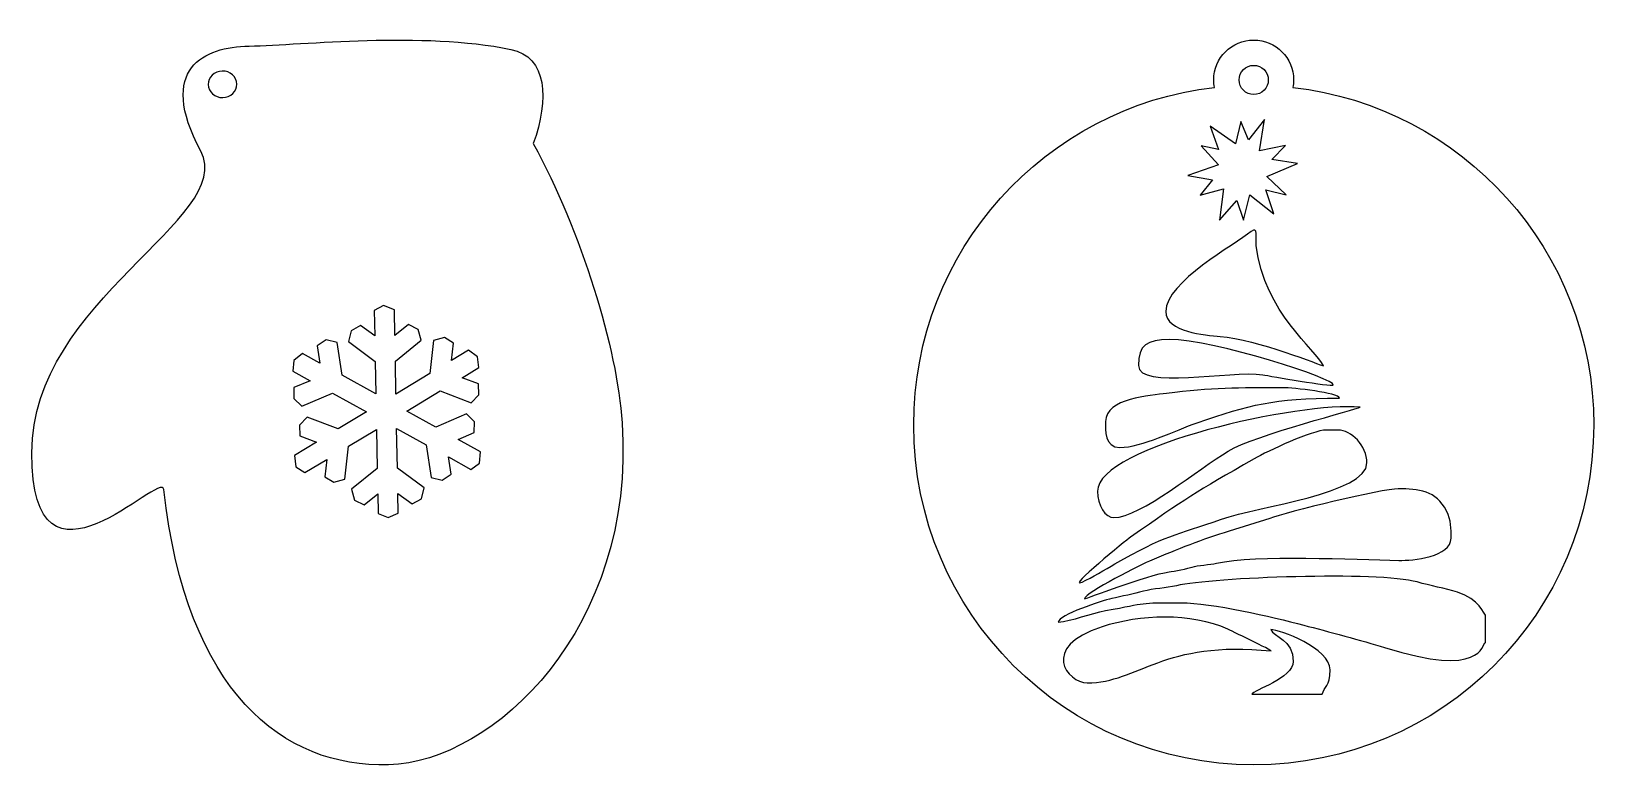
# Model space of a CAD drawing. Header units: centimetres. Extents: x -1 to 124, y -94 to 8.
# Drawn here: x 102.08 to 123.63, y -17.62 to -7.46 of the extents above; entities that cross this region are included whole.
import ezdxf

# ---------------------------------------------------------------- set-up
doc = ezdxf.new("R2010")
doc.units = ezdxf.units.CM
doc.header["$MEASUREMENT"] = 0
doc.layers.add('layer 1', color=7, linetype='Continuous')

msp = doc.modelspace()

# ---------------------------------------------------------------- linework, layer by layer
at = {"layer": 'layer 1', "color": 250}
for points, knots in [([(107.00771, -17.57862), (108.46165, -17.53795), (110.41749, -15.68521), (110.22898, -12.85891), (110.22898, -12.85891), (110.16069, -11.83501), (109.66895, -10.21704), (109.00194, -9.00926), (109.00194, -9.00926), (109.22637, -8.39814), (109.19329, -7.80949), (108.69434, -7.70808), (108.69434, -7.70808), (107.46553, -7.45824), (105.83991, -7.64761), (105.08343, -7.66247), (105.08343, -7.66247), (104.4668, -7.67457), (103.80926, -7.96519), (104.41744, -9.11332), (104.41744, -9.11332), (104.91111, -10.04531), (102.09284, -11.15498), (102.08665, -13.27306), (102.08665, -13.27306), (102.08018, -15.49397), (103.87735, -13.48987), (103.90948, -13.78128), (103.90948, -13.78128), (104.21838, -16.58105), (105.55376, -17.61926), (107.00771, -17.57862)], [0, 0, 0, 0, 0.11111111, 0.11111111, 0.11111111, 0.11111111, 0.22222222, 0.22222222, 0.22222222, 0.22222222, 0.33333333, 0.33333333, 0.33333333, 0.33333333, 0.44444444, 0.44444444, 0.44444444, 0.44444444, 0.55555556, 0.55555556, 0.55555556, 0.55555556, 0.66666667, 0.66666667, 0.66666667, 0.66666667, 0.77777778, 0.77777778, 0.77777778, 0.77777778, 1, 1, 1, 1]), ([(119.47953, -8.23297), (119.48576, -8.1998), (119.48905, -8.16561), (119.48905, -8.13063), (119.48905, -8.13063), (119.48905, -7.8264), (119.24242, -7.57977), (118.93819, -7.57977), (118.93819, -7.57977), (118.63396, -7.57977), (118.38733, -7.8264), (118.38733, -8.13063), (118.38733, -8.13063), (118.38733, -8.16561), (118.39062, -8.1998), (118.39685, -8.23297), (118.39685, -8.23297), (116.06221, -8.5014), (114.24915, -10.48416), (114.24915, -12.89073), (114.24915, -12.89073), (114.24915, -15.48041), (116.3485, -17.57977), (118.93819, -17.57977), (118.93819, -17.57977), (121.52788, -17.57977), (123.62724, -15.48041), (123.62724, -12.89073), (123.62724, -12.89073), (123.62724, -10.48416), (121.81417, -8.5014), (119.47953, -8.23297)], [0, 0, 0, 0, 0.11111111, 0.11111111, 0.11111111, 0.11111111, 0.22222222, 0.22222222, 0.22222222, 0.22222222, 0.33333333, 0.33333333, 0.33333333, 0.33333333, 0.44444444, 0.44444444, 0.44444444, 0.44444444, 0.55555556, 0.55555556, 0.55555556, 0.55555556, 0.66666667, 0.66666667, 0.66666667, 0.66666667, 0.77777778, 0.77777778, 0.77777778, 0.77777778, 1, 1, 1, 1]), ([(118.93819, -8.33214), (119.04948, -8.33214), (119.13969, -8.24192), (119.13969, -8.13063), (119.13969, -8.13063), (119.13969, -8.01935), (119.04948, -7.92913), (118.93819, -7.92913), (118.93819, -7.92913), (118.8269, -7.92913), (118.73669, -8.01935), (118.73669, -8.13063), (118.73669, -8.13063), (118.73669, -8.24192), (118.8269, -8.33214), (118.93819, -8.33214)], [0, 0, 0, 0, 0.2, 0.2, 0.2, 0.2, 0.4, 0.4, 0.4, 0.4, 0.6, 0.6, 0.6, 0.6, 1, 1, 1, 1]), ([(104.9139, -8.1865), (104.91587, -8.28751), (104.82952, -8.37109), (104.72105, -8.37323), (104.72105, -8.37323), (104.61254, -8.37535), (104.52298, -8.2952), (104.52097, -8.19422), (104.52097, -8.19422), (104.51902, -8.0932), (104.60536, -8.0096), (104.71385, -8.00749), (104.71385, -8.00749), (104.82236, -8.00536), (104.91189, -8.08551), (104.9139, -8.1865)], [0, 0, 0, 0, 0.2, 0.2, 0.2, 0.2, 0.4, 0.4, 0.4, 0.4, 0.6, 0.6, 0.6, 0.6, 1, 1, 1, 1]), ([(118.37058, -9.50713), (118.37058, -9.50713), (118.02842, -9.44984), (118.02842, -9.44984), (118.02842, -9.44984), (118.02842, -9.44984), (118.45278, -9.30057), (118.45278, -9.30057), (118.45278, -9.30057), (118.45278, -9.30057), (118.21263, -9.0403), (118.21263, -9.0403), (118.21263, -9.0403), (118.21263, -9.0403), (118.45454, -9.08823), (118.45454, -9.08823), (118.45454, -9.08823), (118.45454, -9.08823), (118.33625, -8.76569), (118.33625, -8.76569), (118.33625, -8.76569), (118.33625, -8.76569), (118.68618, -9.01378), (118.68618, -9.01378), (118.68618, -9.01378), (118.68618, -9.01378), (118.76202, -8.7039), (118.76202, -8.7039), (118.76202, -8.7039), (118.76202, -8.7039), (118.86503, -8.95791), (118.86503, -8.95791), (118.86503, -8.95791), (118.86503, -8.95791), (119.08478, -8.67644), (119.08478, -8.67644), (119.08478, -8.67644), (119.08478, -8.67644), (119.01873, -9.10764), (119.01873, -9.10764), (119.01873, -9.10764), (119.01873, -9.10764), (119.37635, -9.03648), (119.37635, -9.03648), (119.37635, -9.03648), (119.37635, -9.03648), (119.18834, -9.22627), (119.18834, -9.22627), (119.18834, -9.22627), (119.18834, -9.22627), (119.54028, -9.28437), (119.54028, -9.28437), (119.54028, -9.28437), (119.54028, -9.28437), (119.11792, -9.4607), (119.11792, -9.4607), (119.11792, -9.4607), (119.11792, -9.4607), (119.38508, -9.71432), (119.38508, -9.71432), (119.38508, -9.71432), (119.38508, -9.71432), (119.10635, -9.6481), (119.10635, -9.6481), (119.10635, -9.6481), (119.10635, -9.6481), (119.21727, -9.97643), (119.21727, -9.97643), (119.21727, -9.97643), (119.21727, -9.97643), (118.88563, -9.71309), (118.88563, -9.71309), (118.88563, -9.71309), (118.88563, -9.71309), (118.79776, -10.06679), (118.79776, -10.06679), (118.79776, -10.06679), (118.79776, -10.06679), (118.70312, -9.79531), (118.70312, -9.79531), (118.70312, -9.79531), (118.70312, -9.79531), (118.46672, -10.06322), (118.46672, -10.06322), (118.46672, -10.06322), (118.46672, -10.06322), (118.52166, -9.63071), (118.52166, -9.63071), (118.52166, -9.63071), (118.52166, -9.63071), (118.19942, -9.71969), (118.19942, -9.71969), (118.19942, -9.71969), (118.19942, -9.71969), (118.37058, -9.50713), (118.37058, -9.50713)], [0, 0, 0, 0, 0.04, 0.04, 0.04, 0.04, 0.08, 0.08, 0.08, 0.08, 0.12, 0.12, 0.12, 0.12, 0.16, 0.16, 0.16, 0.16, 0.2, 0.2, 0.2, 0.2, 0.24, 0.24, 0.24, 0.24, 0.28, 0.28, 0.28, 0.28, 0.32, 0.32, 0.32, 0.32, 0.36, 0.36, 0.36, 0.36, 0.4, 0.4, 0.4, 0.4, 0.44, 0.44, 0.44, 0.44, 0.48, 0.48, 0.48, 0.48, 0.52, 0.52, 0.52, 0.52, 0.56, 0.56, 0.56, 0.56, 0.6, 0.6, 0.6, 0.6, 0.64, 0.64, 0.64, 0.64, 0.68, 0.68, 0.68, 0.68, 0.72, 0.72, 0.72, 0.72, 0.76, 0.76, 0.76, 0.76, 0.8, 0.8, 0.8, 0.8, 0.84, 0.84, 0.84, 0.84, 0.88, 0.88, 0.88, 0.88, 0.92, 0.92, 0.92, 0.92, 1, 1, 1, 1]), ([(117.72506, -11.32643), (117.72506, -10.91506), (118.68528, -10.40146), (118.90082, -10.22246), (118.90082, -10.22246), (119.00792, -10.13351), (118.9598, -10.31733), (118.97241, -10.41584), (118.97241, -10.41584), (119.09178, -11.34795), (119.79296, -11.84761), (119.90198, -12.07475), (119.90198, -12.07475), (119.87916, -12.07475), (118.9778, -11.70634), (118.47467, -11.66862), (118.47467, -11.66862), (118.26948, -11.65323), (117.72506, -11.6087), (117.72506, -11.32643)], [0, 0, 0, 0, 0.16666667, 0.16666667, 0.16666667, 0.16666667, 0.33333333, 0.33333333, 0.33333333, 0.33333333, 0.5, 0.5, 0.5, 0.5, 0.66666667, 0.66666667, 0.66666667, 0.66666667, 1, 1, 1, 1]), ([(105.8531, -13.54751), (105.8531, -13.54751), (105.72992, -13.46842), (105.72992, -13.46842), (105.72992, -13.46842), (105.72992, -13.46842), (105.70933, -13.30941), (105.70933, -13.30941), (105.70933, -13.30941), (105.70933, -13.30941), (106.01177, -13.1268), (106.01177, -13.1268), (106.01177, -13.1268), (106.01177, -13.1268), (105.78594, -13.04001), (105.78594, -13.04001), (105.78594, -13.04001), (105.78594, -13.04001), (105.77803, -12.89206), (105.77803, -12.89206), (105.77803, -12.89206), (105.77803, -12.89206), (105.88572, -12.78038), (105.88572, -12.78038), (105.88572, -12.78038), (105.88572, -12.78038), (106.31323, -12.94466), (106.31323, -12.94466), (106.31323, -12.94466), (106.31323, -12.94466), (106.70392, -12.70885), (106.70392, -12.70885), (106.70392, -12.70885), (106.70392, -12.70885), (106.23336, -12.4494), (106.23336, -12.4494), (106.23336, -12.4494), (106.23336, -12.4494), (105.8133, -12.63004), (105.8133, -12.63004), (105.8133, -12.63004), (105.8133, -12.63004), (105.70131, -12.52267), (105.70131, -12.52267), (105.70131, -12.52267), (105.70131, -12.52267), (105.70341, -12.37453), (105.70341, -12.37453), (105.70341, -12.37453), (105.70341, -12.37453), (105.9249, -12.27927), (105.9249, -12.27927), (105.9249, -12.27927), (105.9249, -12.27927), (105.68649, -12.1478), (105.68649, -12.1478), (105.68649, -12.1478), (105.68649, -12.1478), (105.70188, -12.00094), (105.70188, -12.00094), (105.70188, -12.00094), (105.70188, -12.00094), (105.82081, -11.90423), (105.82081, -11.90423), (105.82081, -11.90423), (105.82081, -11.90423), (106.06019, -12.03624), (106.06019, -12.03624), (106.06019, -12.03624), (106.06019, -12.03624), (106.02229, -11.79636), (106.02229, -11.79636), (106.02229, -11.79636), (106.02229, -11.79636), (106.14648, -11.71554), (106.14648, -11.71554), (106.14648, -11.71554), (106.14648, -11.71554), (106.29702, -11.75295), (106.29702, -11.75295), (106.29702, -11.75295), (106.29702, -11.75295), (106.3685, -12.20532), (106.3685, -12.20532), (106.3685, -12.20532), (106.3685, -12.20532), (106.83178, -12.46175), (106.83178, -12.46175), (106.83178, -12.46175), (106.83178, -12.46175), (106.82299, -12.01386), (106.82299, -12.01386), (106.82299, -12.01386), (106.82299, -12.01386), (106.45575, -11.74018), (106.45575, -11.74018), (106.45575, -11.74018), (106.45575, -11.74018), (106.49272, -11.58953), (106.49272, -11.58953), (106.49272, -11.58953), (106.49272, -11.58953), (106.62207, -11.51727), (106.62207, -11.51727), (106.62207, -11.51727), (106.62207, -11.51727), (106.81607, -11.66203), (106.81607, -11.66203), (106.81607, -11.66203), (106.81607, -11.66203), (106.80913, -11.30868), (106.80913, -11.30868), (106.80913, -11.30868), (106.80913, -11.30868), (106.93922, -11.24155), (106.93922, -11.24155), (106.93922, -11.24155), (106.93922, -11.24155), (107.08721, -11.3032), (107.08721, -11.3032), (107.08721, -11.3032), (107.08721, -11.3032), (107.09415, -11.65644), (107.09415, -11.65644), (107.09415, -11.65644), (107.09415, -11.65644), (107.28222, -11.50425), (107.28222, -11.50425), (107.28222, -11.50425), (107.28222, -11.50425), (107.41432, -11.5714), (107.41432, -11.5714), (107.41432, -11.5714), (107.41432, -11.5714), (107.45717, -11.72047), (107.45717, -11.72047), (107.45717, -11.72047), (107.45717, -11.72047), (107.10114, -12.00858), (107.10114, -12.00858), (107.10114, -12.00858), (107.10114, -12.00858), (107.11, -12.46366), (107.11, -12.46366), (107.11, -12.46366), (107.11, -12.46366), (107.5768, -12.18177), (107.5768, -12.18177), (107.5768, -12.18177), (107.5768, -12.18177), (107.62913, -11.72679), (107.62913, -11.72679), (107.62913, -11.72679), (107.62913, -11.72679), (107.77808, -11.68351), (107.77808, -11.68351), (107.77808, -11.68351), (107.77808, -11.68351), (107.90535, -11.7594), (107.90535, -11.7594), (107.90535, -11.7594), (107.90535, -11.7594), (107.87689, -12.00057), (107.87689, -12.00057), (107.87689, -12.00057), (107.87689, -12.00057), (108.1109, -11.85926), (108.1109, -11.85926), (108.1109, -11.85926), (108.1109, -11.85926), (108.23353, -11.95123), (108.23353, -11.95123), (108.23353, -11.95123), (108.23353, -11.95123), (108.25467, -12.09735), (108.25467, -12.09735), (108.25467, -12.09735), (108.25467, -12.09735), (108.02164, -12.23809), (108.02164, -12.23809), (108.02164, -12.23809), (108.02164, -12.23809), (108.24667, -12.32458), (108.24667, -12.32458), (108.24667, -12.32458), (108.24667, -12.32458), (108.25458, -12.47254), (108.25458, -12.47254), (108.25458, -12.47254), (108.25458, -12.47254), (108.1469, -12.58422), (108.1469, -12.58422), (108.1469, -12.58422), (108.1469, -12.58422), (107.72006, -12.42019), (107.72006, -12.42019), (107.72006, -12.42019), (107.72006, -12.42019), (107.26006, -12.69794), (107.26006, -12.69794), (107.26006, -12.69794), (107.26006, -12.69794), (107.65978, -12.91835), (107.65978, -12.91835), (107.65978, -12.91835), (107.65978, -12.91835), (108.08045, -12.73727), (108.08045, -12.73727), (108.08045, -12.73727), (108.08045, -12.73727), (108.19243, -12.84463), (108.19243, -12.84463), (108.19243, -12.84463), (108.19243, -12.84463), (108.19034, -12.99278), (108.19034, -12.99278), (108.19034, -12.99278), (108.19034, -12.99278), (107.96808, -13.08838), (107.96808, -13.08838), (107.96808, -13.08838), (107.96808, -13.08838), (108.27747, -13.25899), (108.27747, -13.25899), (108.27747, -13.25899), (108.27747, -13.25899), (108.26313, -13.41866), (108.26313, -13.41866), (108.26313, -13.41866), (108.26313, -13.41866), (108.14316, -13.50253), (108.14316, -13.50253), (108.14316, -13.50253), (108.14316, -13.50253), (107.83368, -13.33188), (107.83368, -13.33188), (107.83368, -13.33188), (107.83368, -13.33188), (107.87146, -13.57095), (107.87146, -13.57095), (107.87146, -13.57095), (107.87146, -13.57095), (107.74728, -13.65178), (107.74728, -13.65178), (107.74728, -13.65178), (107.74728, -13.65178), (107.59674, -13.61436), (107.59674, -13.61436), (107.59674, -13.61436), (107.59674, -13.61436), (107.52524, -13.162), (107.52524, -13.162), (107.52524, -13.162), (107.52524, -13.162), (107.11931, -12.93792), (107.11931, -12.93792), (107.11931, -12.93792), (107.11931, -12.93792), (107.13005, -13.48428), (107.13005, -13.48428), (107.13005, -13.48428), (107.13005, -13.48428), (107.49789, -13.75712), (107.49789, -13.75712), (107.49789, -13.75712), (107.49789, -13.75712), (107.46091, -13.90778), (107.46091, -13.90778), (107.46091, -13.90778), (107.46091, -13.90778), (107.33156, -13.98004), (107.33156, -13.98004), (107.33156, -13.98004), (107.33156, -13.98004), (107.13693, -13.83482), (107.13693, -13.83482), (107.13693, -13.83482), (107.13693, -13.83482), (107.14229, -14.10812), (107.14229, -14.10812), (107.14229, -14.10812), (107.14229, -14.10812), (107.00134, -14.16833), (107.00134, -14.16833), (107.00134, -14.16833), (107.00134, -14.16833), (106.86421, -14.11357), (106.86421, -14.11357), (106.86421, -14.11357), (106.86421, -14.11357), (106.85887, -13.84136), (106.85887, -13.84136), (106.85887, -13.84136), (106.85887, -13.84136), (106.67142, -13.99304), (106.67142, -13.99304), (106.67142, -13.99304), (106.67142, -13.99304), (106.53933, -13.92592), (106.53933, -13.92592), (106.53933, -13.92592), (106.53933, -13.92592), (106.49645, -13.77681), (106.49645, -13.77681), (106.49645, -13.77681), (106.49645, -13.77681), (106.85194, -13.48918), (106.85194, -13.48918), (106.85194, -13.48918), (106.85194, -13.48918), (106.84137, -12.95076), (106.84137, -12.95076), (106.84137, -12.95076), (106.84137, -12.95076), (106.45688, -13.18293), (106.45688, -13.18293), (106.45688, -13.18293), (106.45688, -13.18293), (106.40348, -13.6378), (106.40348, -13.6378), (106.40348, -13.6378), (106.40348, -13.6378), (106.25452, -13.68108), (106.25452, -13.68108), (106.25452, -13.68108), (106.25452, -13.68108), (106.12725, -13.60521), (106.12725, -13.60521), (106.12725, -13.60521), (106.12725, -13.60521), (106.15563, -13.36482), (106.15563, -13.36482), (106.15563, -13.36482), (106.15563, -13.36482), (105.8531, -13.54751), (105.8531, -13.54751)], [0, 0, 0, 0, 0.01176471, 0.01176471, 0.01176471, 0.01176471, 0.02352941, 0.02352941, 0.02352941, 0.02352941, 0.03529412, 0.03529412, 0.03529412, 0.03529412, 0.04705882, 0.04705882, 0.04705882, 0.04705882, 0.05882353, 0.05882353, 0.05882353, 0.05882353, 0.07058824, 0.07058824, 0.07058824, 0.07058824, 0.08235294, 0.08235294, 0.08235294, 0.08235294, 0.09411765, 0.09411765, 0.09411765, 0.09411765, 0.10588235, 0.10588235, 0.10588235, 0.10588235, 0.11764706, 0.11764706, 0.11764706, 0.11764706, 0.12941176, 0.12941176, 0.12941176, 0.12941176, 0.14117647, 0.14117647, 0.14117647, 0.14117647, 0.15294118, 0.15294118, 0.15294118, 0.15294118, 0.16470588, 0.16470588, 0.16470588, 0.16470588, 0.17647059, 0.17647059, 0.17647059, 0.17647059, 0.18823529, 0.18823529, 0.18823529, 0.18823529, 0.2, 0.2, 0.2, 0.2, 0.21176471, 0.21176471, 0.21176471, 0.21176471, 0.22352941, 0.22352941, 0.22352941, 0.22352941, 0.23529412, 0.23529412, 0.23529412, 0.23529412, 0.24705882, 0.24705882, 0.24705882, 0.24705882, 0.25882353, 0.25882353, 0.25882353, 0.25882353, 0.27058824, 0.27058824, 0.27058824, 0.27058824, 0.28235294, 0.28235294, 0.28235294, 0.28235294, 0.29411765, 0.29411765, 0.29411765, 0.29411765, 0.30588235, 0.30588235, 0.30588235, 0.30588235, 0.31764706, 0.31764706, 0.31764706, 0.31764706, 0.32941176, 0.32941176, 0.32941176, 0.32941176, 0.34117647, 0.34117647, 0.34117647, 0.34117647, 0.35294118, 0.35294118, 0.35294118, 0.35294118, 0.36470588, 0.36470588, 0.36470588, 0.36470588, 0.37647059, 0.37647059, 0.37647059, 0.37647059, 0.38823529, 0.38823529, 0.38823529, 0.38823529, 0.4, 0.4, 0.4, 0.4, 0.41176471, 0.41176471, 0.41176471, 0.41176471, 0.42352941, 0.42352941, 0.42352941, 0.42352941, 0.43529412, 0.43529412, 0.43529412, 0.43529412, 0.44705882, 0.44705882, 0.44705882, 0.44705882, 0.45882353, 0.45882353, 0.45882353, 0.45882353, 0.47058824, 0.47058824, 0.47058824, 0.47058824, 0.48235294, 0.48235294, 0.48235294, 0.48235294, 0.49411765, 0.49411765, 0.49411765, 0.49411765, 0.50588235, 0.50588235, 0.50588235, 0.50588235, 0.51764706, 0.51764706, 0.51764706, 0.51764706, 0.52941176, 0.52941176, 0.52941176, 0.52941176, 0.54117647, 0.54117647, 0.54117647, 0.54117647, 0.55294118, 0.55294118, 0.55294118, 0.55294118, 0.56470588, 0.56470588, 0.56470588, 0.56470588, 0.57647059, 0.57647059, 0.57647059, 0.57647059, 0.58823529, 0.58823529, 0.58823529, 0.58823529, 0.6, 0.6, 0.6, 0.6, 0.61176471, 0.61176471, 0.61176471, 0.61176471, 0.62352941, 0.62352941, 0.62352941, 0.62352941, 0.63529412, 0.63529412, 0.63529412, 0.63529412, 0.64705882, 0.64705882, 0.64705882, 0.64705882, 0.65882353, 0.65882353, 0.65882353, 0.65882353, 0.67058824, 0.67058824, 0.67058824, 0.67058824, 0.68235294, 0.68235294, 0.68235294, 0.68235294, 0.69411765, 0.69411765, 0.69411765, 0.69411765, 0.70588235, 0.70588235, 0.70588235, 0.70588235, 0.71764706, 0.71764706, 0.71764706, 0.71764706, 0.72941176, 0.72941176, 0.72941176, 0.72941176, 0.74117647, 0.74117647, 0.74117647, 0.74117647, 0.75294118, 0.75294118, 0.75294118, 0.75294118, 0.76470588, 0.76470588, 0.76470588, 0.76470588, 0.77647059, 0.77647059, 0.77647059, 0.77647059, 0.78823529, 0.78823529, 0.78823529, 0.78823529, 0.8, 0.8, 0.8, 0.8, 0.81176471, 0.81176471, 0.81176471, 0.81176471, 0.82352941, 0.82352941, 0.82352941, 0.82352941, 0.83529412, 0.83529412, 0.83529412, 0.83529412, 0.84705882, 0.84705882, 0.84705882, 0.84705882, 0.85882353, 0.85882353, 0.85882353, 0.85882353, 0.87058824, 0.87058824, 0.87058824, 0.87058824, 0.88235294, 0.88235294, 0.88235294, 0.88235294, 0.89411765, 0.89411765, 0.89411765, 0.89411765, 0.90588235, 0.90588235, 0.90588235, 0.90588235, 0.91764706, 0.91764706, 0.91764706, 0.91764706, 0.92941176, 0.92941176, 0.92941176, 0.92941176, 0.94117647, 0.94117647, 0.94117647, 0.94117647, 0.95294118, 0.95294118, 0.95294118, 0.95294118, 0.96470588, 0.96470588, 0.96470588, 0.96470588, 0.97647059, 0.97647059, 0.97647059, 0.97647059, 1, 1, 1, 1]), ([(117.34736, -12.06788), (117.34736, -11.78941), (117.46663, -11.71103), (117.77313, -11.71088), (117.77313, -11.71088), (118.39262, -11.7106), (120.08622, -12.26052), (120.03331, -12.33988), (120.03331, -12.33988), (120.01544, -12.36668), (119.16387, -12.2138), (119.06417, -12.19832), (119.06417, -12.19832), (118.61706, -12.1289), (117.34736, -12.40903), (117.34736, -12.06788)], [0, 0, 0, 0, 0.2, 0.2, 0.2, 0.2, 0.4, 0.4, 0.4, 0.4, 0.6, 0.6, 0.6, 0.6, 1, 1, 1, 1]), ([(116.89412, -12.84366), (116.89412, -12.52122), (117.51734, -12.48363), (117.73548, -12.45588), (117.73548, -12.45588), (118.35336, -12.37731), (118.7343, -12.37682), (119.33887, -12.37682), (119.33887, -12.37682), (119.47637, -12.37682), (120.11552, -12.44632), (120.12173, -12.52099), (120.12173, -12.52099), (119.19188, -12.52099), (118.89099, -12.61028), (118.15952, -12.85921), (118.15952, -12.85921), (117.86349, -12.95995), (117.39094, -13.20065), (117.09327, -13.20065), (117.09327, -13.20065), (116.87976, -13.20065), (116.89412, -12.96294), (116.89412, -12.84366)], [0, 0, 0, 0, 0.14285714, 0.14285714, 0.14285714, 0.14285714, 0.28571429, 0.28571429, 0.28571429, 0.28571429, 0.42857143, 0.42857143, 0.42857143, 0.42857143, 0.57142857, 0.57142857, 0.57142857, 0.57142857, 0.71428571, 0.71428571, 0.71428571, 0.71428571, 1, 1, 1, 1]), ([(116.78424, -13.80479), (116.78424, -13.1789), (119.6118, -12.56196), (120.40403, -12.64538), (120.40403, -12.64538), (120.37759, -12.67153), (118.95806, -13.02834), (118.58534, -13.25058), (118.58534, -13.25058), (118.18735, -13.4879), (117.37346, -14.16865), (117.01086, -14.16865), (117.01086, -14.16865), (116.88974, -14.16865), (116.78424, -13.99885), (116.78424, -13.80479)], [0, 0, 0, 0, 0.2, 0.2, 0.2, 0.2, 0.4, 0.4, 0.4, 0.4, 0.6, 0.6, 0.6, 0.6, 1, 1, 1, 1]), ([(118.94554, -13.35666), (119.12964, -13.25148), (119.74673, -12.96037), (119.94318, -12.96037), (119.94318, -12.96037), (119.94318, -12.96037), (120.10113, -12.96037), (120.10113, -12.96037), (120.10113, -12.96037), (120.27958, -12.96037), (120.49943, -13.17427), (120.49943, -13.41347), (120.49943, -13.41347), (120.49943, -13.8378), (119.00054, -14.01224), (118.49465, -14.18971), (118.49465, -14.18971), (117.8594, -14.41257), (117.71268, -14.40892), (117.02409, -14.80661), (117.02409, -14.80661), (116.89573, -14.88074), (116.70386, -14.9996), (116.57301, -15.0578), (116.57301, -15.0578), (116.3385, -15.16209), (117.19191, -14.47064), (117.23894, -14.43785), (117.23894, -14.43785), (118.0084, -13.90139), (118.1233, -13.82641), (118.94554, -13.35666)], [0, 0, 0, 0, 0.11111111, 0.11111111, 0.11111111, 0.11111111, 0.22222222, 0.22222222, 0.22222222, 0.22222222, 0.33333333, 0.33333333, 0.33333333, 0.33333333, 0.44444444, 0.44444444, 0.44444444, 0.44444444, 0.55555556, 0.55555556, 0.55555556, 0.55555556, 0.66666667, 0.66666667, 0.66666667, 0.66666667, 0.77777778, 0.77777778, 0.77777778, 0.77777778, 1, 1, 1, 1]), ([(117.53458, -14.754), (117.86413, -14.61534), (118.24266, -14.46093), (118.60001, -14.35682), (118.60001, -14.35682), (118.60001, -14.35682), (119.15853, -14.18059), (119.15853, -14.18059), (119.15853, -14.18059), (119.3768, -14.09133), (120.72228, -13.77047), (120.93207, -13.77047), (120.93207, -13.77047), (121.20764, -13.77047), (121.45661, -13.79331), (121.59545, -14.07528), (121.59545, -14.07528), (121.66307, -14.2126), (121.66, -14.31355), (121.66, -14.45013), (121.66, -14.45013), (121.66, -14.71062), (121.1343, -14.76258), (120.93894, -14.75907), (120.93894, -14.75907), (120.32521, -14.74802), (118.97402, -14.67618), (118.42351, -14.79825), (118.42351, -14.79825), (118.33672, -14.8175), (118.16184, -14.82585), (118.09087, -14.85016), (118.09087, -14.85016), (118.04047, -14.86742), (117.82875, -14.91077), (117.77396, -14.9178), (117.77396, -14.9178), (117.46127, -14.9579), (116.63377, -15.28707), (116.6057, -15.28769), (116.6057, -15.28769), (116.61279, -15.20247), (117.40305, -14.80934), (117.53458, -14.754)], [0, 0, 0, 0, 0.08333333, 0.08333333, 0.08333333, 0.08333333, 0.16666667, 0.16666667, 0.16666667, 0.16666667, 0.25, 0.25, 0.25, 0.25, 0.33333333, 0.33333333, 0.33333333, 0.33333333, 0.41666667, 0.41666667, 0.41666667, 0.41666667, 0.5, 0.5, 0.5, 0.5, 0.58333333, 0.58333333, 0.58333333, 0.58333333, 0.66666667, 0.66666667, 0.66666667, 0.66666667, 0.75, 0.75, 0.75, 0.75, 0.83333333, 0.83333333, 0.83333333, 0.83333333, 1, 1, 1, 1]), ([(117.87403, -15.10709), (118.37099, -14.99315), (120.66179, -14.90869), (121.19081, -15.05649), (121.19081, -15.05649), (121.37758, -15.10867), (121.57142, -15.14348), (121.75037, -15.19735), (121.75037, -15.19735), (122.04646, -15.28646), (122.11594, -15.50702), (122.13384, -15.51425), (122.13384, -15.51425), (122.13384, -15.51425), (122.13384, -15.89184), (122.13384, -15.89184), (122.13384, -15.89184), (122.07341, -15.91371), (122.10809, -16.39104), (120.74047, -15.95981), (120.74047, -15.95981), (120.43297, -15.86285), (119.95755, -15.73982), (119.62746, -15.65139), (119.62746, -15.65139), (119.19554, -15.53567), (118.34784, -15.34261), (117.93795, -15.34261), (117.93795, -15.34261), (117.33142, -15.34261), (117.49815, -15.34218), (116.89296, -15.4513), (116.89296, -15.4513), (116.69623, -15.48678), (116.42909, -15.59477), (116.24173, -15.61036), (116.24173, -15.61036), (116.24392, -15.51196), (116.84744, -15.31375), (116.97994, -15.28424), (116.97994, -15.28424), (117.11626, -15.25387), (117.28485, -15.2219), (117.4161, -15.18478), (117.4161, -15.18478), (117.55265, -15.14617), (117.72849, -15.14045), (117.87403, -15.10709)], [0, 0, 0, 0, 0.07692308, 0.07692308, 0.07692308, 0.07692308, 0.15384615, 0.15384615, 0.15384615, 0.15384615, 0.23076923, 0.23076923, 0.23076923, 0.23076923, 0.30769231, 0.30769231, 0.30769231, 0.30769231, 0.38461538, 0.38461538, 0.38461538, 0.38461538, 0.46153846, 0.46153846, 0.46153846, 0.46153846, 0.53846154, 0.53846154, 0.53846154, 0.53846154, 0.61538462, 0.61538462, 0.61538462, 0.61538462, 0.69230769, 0.69230769, 0.69230769, 0.69230769, 0.76923077, 0.76923077, 0.76923077, 0.76923077, 0.84615385, 0.84615385, 0.84615385, 0.84615385, 1, 1, 1, 1]), ([(118.5817, -15.70824), (118.58703, -15.71075), (119.21027, -16.01041), (119.17755, -16.00702), (119.17755, -16.00702), (117.68593, -15.85265), (117.35143, -16.44792), (116.64003, -16.44792), (116.64003, -16.44792), (116.37354, -16.44792), (115.972, -15.95563), (116.84746, -15.67356), (116.84746, -15.67356), (117.36604, -15.50648), (118.06954, -15.47563), (118.5817, -15.70824)], [0, 0, 0, 0, 0.2, 0.2, 0.2, 0.2, 0.4, 0.4, 0.4, 0.4, 0.6, 0.6, 0.6, 0.6, 1, 1, 1, 1]), ([(118.9131, -16.60582), (118.92826, -16.54906), (119.48308, -16.3867), (119.48308, -16.15272), (119.48308, -16.15272), (119.48308, -15.84911), (119.21042, -15.81377), (119.17405, -15.71334), (119.17405, -15.71334), (119.296, -15.71334), (119.99125, -15.9698), (119.99125, -16.26942), (119.99125, -16.26942), (119.99125, -16.50215), (119.91027, -16.49769), (119.88138, -16.60582), (119.88138, -16.60582), (119.88138, -16.60582), (118.9131, -16.60582), (118.9131, -16.60582)], [0, 0, 0, 0, 0.16666667, 0.16666667, 0.16666667, 0.16666667, 0.33333333, 0.33333333, 0.33333333, 0.33333333, 0.5, 0.5, 0.5, 0.5, 0.66666667, 0.66666667, 0.66666667, 0.66666667, 1, 1, 1, 1])]:
    msp.add_open_spline(points, degree=3, knots=knots, dxfattribs=at)

doc.saveas('drawing.dxf')
